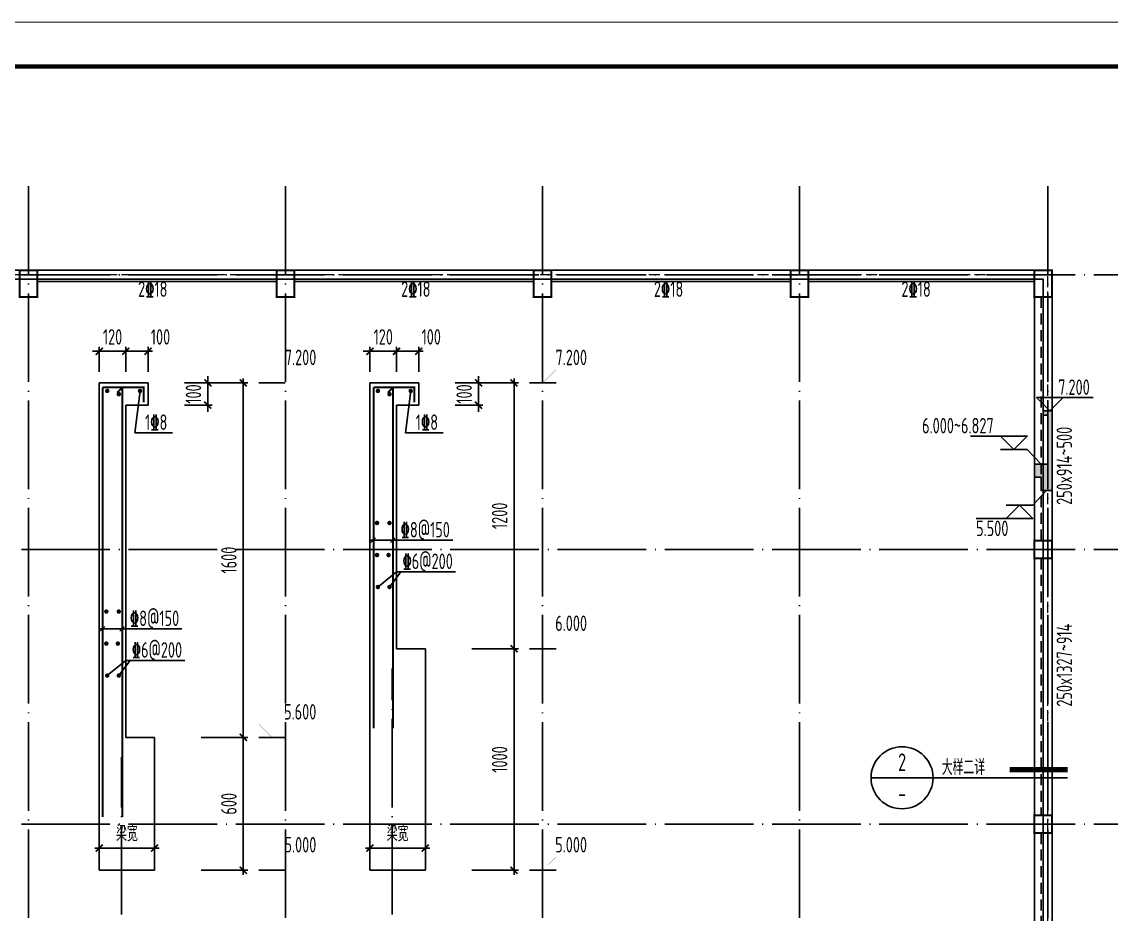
# Model space of a CAD drawing. Extents: x 287065 to 1473467, y 284802 to 344222.
# Drawn here: x 1021897 to 1046480, y 306677 to 326822 of the extents above; entities that cross this region are included whole.
import ezdxf
from ezdxf.enums import TextEntityAlignment as Align

# ---------------------------------------------------------------- set-up
doc = ezdxf.new("R2010")
doc.units = 0
doc.header["$LTSCALE"] = 1000
for name, pattern in [('3', [3.75, 2.5, -1.25]), ('DASH', [0.35, 0.25, -0.1]), ('DOTE', [2.42, 2, -0.2, 0.02, -0.2])]:
    doc.linetypes.add(name, pattern=pattern)
doc.layers.get('0').update_dxf_attribs({"linetype": 'CONTINUOUS'})
doc.layers.get('DEFPOINTS').update_dxf_attribs({"linetype": 'CONTINUOUS'})
for name, color, linetype in [('22000', 2, 'CONTINUOUS'), ('AXIS', 8, 'DOTE'), ('BEAM_CON', 4, 'CONTINUOUS'), ('COLU', 7, 'CONTINUOUS'), ('DIM', 3, 'CONTINUOUS'), ('DOTE', 8, 'DOTE'), ('FRAME', 3, 'CONTINUOUS'), ('HATCH', 8, 'CONTINUOUS'), ('roof', 30, 'CONTINUOUS'), ('S_BEAMDASH', 134, '3'), ('S_BEAMDIMLOCAL', 7, 'CONTINUOUS'), ('S_BEAMDIMLOCALVER', 7, 'CONTINUOUS'), ('TEXT', 7, 'CONTINUOUS'), ('THIN', 7, 'CONTINUOUS'), ('TK', 211, 'CONTINUOUS'), ('WALL', 6, 'CONTINUOUS'), ('支座钢筋', 1, 'CONTINUOUS')]:
    doc.layers.add(name, color=color, linetype=linetype)
doc.layers.add('rein', color=1, linetype='CONTINUOUS', lineweight=18)
doc.styles.add('TSSD_Dimension', font='tssdeng.shx', dxfattribs={"width": 0.7, "bigfont": 'hztxt.shx'})
doc.styles.add('TSSD_Label', font='tssdeng.shx', dxfattribs={"width": 0.7, "bigfont": 'aHzTXT.shx'})
doc.styles.add('TSSD_Num', font='Tssdeng.shx', dxfattribs={"width": 0.7, "bigfont": 'hztxt.shx'})
doc.styles.add('TSSD_Rein', font='tssdeng.shx', dxfattribs={"width": 0.7, "bigfont": 'hztxt.shx'})
doc.dimstyles.new('TSSD_20_100', dxfattribs={"dimtxt": 350, "dimasz": 150, "dimexe": 100, "dimexo": 250, "dimgap": 150, "dimtad": 1, "dimdec": 0, "dimlfac": 0.2, "dimzin": 0, "dimdsep": 46, "dimtxsty": 'TSSD_Dimension', "dimblk": 'ARCHTICK', "dimcen": 0, "dimdle": 100, "dimclrd": 256, "dimclre": 256, "dimclrt": 55, "dimadec": 0, "dimazin": 0, "dimtfac": 1, "dimtdec": 0, "dimtix": 1, "dimtmove": 2, "dimatfit": 3, "dimldrblk": '_tsdbk', "dimfxl": 100, "dimtolj": 1, "dimtzin": 0, "dimarcsym": 0})

# ---------------------------------------------------------------- blocks, each defined once
blk = doc.blocks.new('TK-A2+(891X420)')
at = {"layer": 'FRAME'}
for points in [[(626537, 392605, 20, 20, 0), (626537, 350605, 20, 20, 0), (715637, 350605, 20, 20, 0), (715637, 392605, 20, 20, 0)], [(629037, 391605, 100, 100, 0), (629037, 351605, 100, 100, 0), (714637, 351605, 100, 100, 0), (714637, 391605, 100, 100, 0)]]:
    blk.add_lwpolyline(points, format="xyseb", close=True, dxfattribs=at)
blk = doc.blocks.new('_ARCHTICK')
at = {"color": 0}
blk.add_lwpolyline([(-0.53, -0.53, 0.25, 0.25, 0), (0.53, 0.53, 0.5, 0.5, 0)], format="xyseb", dxfattribs=at)
blk = doc.blocks.new('*D510')
at = {"layer": 'DEFPOINTS', "color": 0}
for p in [(17990, 14235), (17990, 6235), (19190, 6235)]:
    blk.add_point(p, dxfattribs=at)
at = {"layer": 'DIM', "lineweight": -2}
for p, q in [((19190, 14335), (19190, 6135)), ((18240, 14235), (19290, 14235)), ((18240, 6235), (19290, 6235))]:
    blk.add_line(p, q, dxfattribs=at)
at = {"layer": 'DIM', "lineweight": -2, "xscale": 150, "yscale": 150, "zscale": 150}
for p, rotation in [((19190, 14235), 90), ((19190, 6235), 270)]:
    blk.add_blockref('_ARCHTICK', p, dxfattribs=dict(at, rotation=rotation))
at = {"layer": 'DIM', "color": 55, "insert": (18865, 10235), "char_height": 350, "attachment_point": 5, "rotation": 90, "style": 'TSSD_Dimension'}
blk.add_mtext('\\A1;1600', dxfattribs=at)
blk = doc.blocks.new('_tsdbk')
blk = doc.blocks.new('*D511')
at = {"layer": 'DEFPOINTS', "color": 0}
for p in [(16540, 14949), (15940, 14235), (16540, 14235)]:
    blk.add_point(p, dxfattribs=at)
at = {"layer": 'DIM', "lineweight": -2}
for p, q in [((15940, 14485), (15940, 15049)), ((16540, 14485), (16540, 15049)), ((15940, 14949), (15790, 14949)), ((15940, 14949), (16540, 14949)), ((16540, 14949), (16690, 14949))]:
    blk.add_line(p, q, dxfattribs=at)
at = {"layer": 'DIM', "lineweight": -2, "xscale": 150, "yscale": 150, "zscale": 150}
blk.add_blockref('_ARCHTICK', (15940, 14949), dxfattribs=at)
at = {"layer": 'DIM', "lineweight": -2, "xscale": 150, "yscale": 150, "zscale": 150, "rotation": 180}
blk.add_blockref('_ARCHTICK', (16540, 14949), dxfattribs=at)
at = {"layer": 'DIM', "color": 55, "insert": (16240, 15274), "char_height": 350, "attachment_point": 5, "style": 'TSSD_Dimension'}
blk.add_mtext('\\A1;120', dxfattribs=at)
blk = doc.blocks.new('*D512')
at = {"layer": 'DEFPOINTS', "color": 0}
for p in [(16540, 14949), (16540, 14235), (17040, 14235)]:
    blk.add_point(p, dxfattribs=at)
at = {"layer": 'DIM', "lineweight": -2}
for p, q in [((16540, 14485), (16540, 15049)), ((17040, 14485), (17040, 15049)), ((17140, 14949), (16440, 14949))]:
    blk.add_line(p, q, dxfattribs=at)
at = {"layer": 'DIM', "lineweight": -2, "xscale": 150, "yscale": 150, "zscale": 150, "rotation": 180}
blk.add_blockref('_ARCHTICK', (16540, 14949), dxfattribs=at)
at = {"layer": 'DIM', "lineweight": -2, "xscale": 150, "yscale": 150, "zscale": 150}
blk.add_blockref('_ARCHTICK', (17040, 14949), dxfattribs=at)
at = {"layer": 'DIM', "color": 55, "insert": (17322, 15274), "char_height": 350, "attachment_point": 5, "style": 'TSSD_Dimension'}
blk.add_mtext('\\A1;100', dxfattribs=at)
blk = doc.blocks.new('*D513')
at = {"layer": 'DEFPOINTS', "color": 0}
for p in [(15940, 4734), (17190, 4735), (17190, 3735)]:
    blk.add_point(p, dxfattribs=at)
at = {"layer": 'DIM', "lineweight": -2}
for p, q in [((15940, 4484), (15940, 3635)), ((17190, 4485), (17190, 3635)), ((15840, 3735), (17290, 3735))]:
    blk.add_line(p, q, dxfattribs=at)
at = {"layer": 'DIM', "lineweight": -2, "xscale": 150, "yscale": 150, "zscale": 150, "rotation": 180}
blk.add_blockref('_ARCHTICK', (15940, 3735), dxfattribs=at)
at = {"layer": 'DIM', "lineweight": -2, "xscale": 150, "yscale": 150, "zscale": 150}
blk.add_blockref('_ARCHTICK', (17190, 3735), dxfattribs=at)
at = {"layer": 'DIM', "color": 55, "insert": (16565, 4060), "char_height": 350, "attachment_point": 5, "style": 'TSSD_Dimension'}
blk.add_mtext('\\A1;梁宽', dxfattribs=at)
blk = doc.blocks.new('*D514')
at = {"layer": 'DEFPOINTS', "color": 0}
for p in [(17615, 14235), (17615, 13735), (18390, 13735)]:
    blk.add_point(p, dxfattribs=at)
at = {"layer": 'DIM', "lineweight": -2}
for p, q in [((18390, 14235), (18390, 14385)), ((17865, 14235), (18490, 14235)), ((18390, 14235), (18390, 13735)), ((17865, 13735), (18490, 13735)), ((18390, 13735), (18390, 13585))]:
    blk.add_line(p, q, dxfattribs=at)
at = {"layer": 'DIM', "lineweight": -2, "xscale": 150, "yscale": 150, "zscale": 150}
for p, rotation in [((18390, 14235), 270), ((18390, 13735), 90)]:
    blk.add_blockref('_ARCHTICK', p, dxfattribs=dict(at, rotation=rotation))
at = {"layer": 'DIM', "color": 55, "insert": (18065, 13985), "char_height": 350, "attachment_point": 5, "rotation": 90, "style": 'TSSD_Dimension'}
blk.add_mtext('\\A1;100', dxfattribs=at)
blk = doc.blocks.new('*D515')
at = {"layer": 'DEFPOINTS', "color": 0}
for p in [(17990, 6235), (17990, 3235), (19190, 3235)]:
    blk.add_point(p, dxfattribs=at)
at = {"layer": 'DIM', "lineweight": -2}
for p, q in [((18240, 6235), (19290, 6235)), ((19190, 6335), (19190, 3135)), ((18240, 3235), (19290, 3235))]:
    blk.add_line(p, q, dxfattribs=at)
at = {"layer": 'DIM', "lineweight": -2, "xscale": 150, "yscale": 150, "zscale": 150}
for p, rotation in [((19190, 6235), 90), ((19190, 3235), 270)]:
    blk.add_blockref('_ARCHTICK', p, dxfattribs=dict(at, rotation=rotation))
at = {"layer": 'DIM', "color": 55, "insert": (18865, 4735), "char_height": 350, "attachment_point": 5, "rotation": 90, "style": 'TSSD_Dimension'}
blk.add_mtext('\\A1;600', dxfattribs=at)
blk = doc.blocks.new('*D516')
at = {"layer": 'DEFPOINTS', "color": 0}
for p in [(24098, 14235), (24098, 8235), (25299, 8235)]:
    blk.add_point(p, dxfattribs=at)
at = {"layer": 'DIM', "lineweight": -2}
for p, q in [((25299, 14335), (25299, 8135)), ((24348, 14235), (25399, 14235)), ((24348, 8235), (25399, 8235))]:
    blk.add_line(p, q, dxfattribs=at)
at = {"layer": 'DIM', "lineweight": -2, "xscale": 150, "yscale": 150, "zscale": 150}
for p, rotation in [((25299, 14235), 90), ((25299, 8235), 270)]:
    blk.add_blockref('_ARCHTICK', p, dxfattribs=dict(at, rotation=rotation))
at = {"layer": 'DIM', "color": 55, "insert": (24974, 11235), "char_height": 350, "attachment_point": 5, "rotation": 90, "style": 'TSSD_Dimension'}
blk.add_mtext('\\A1;1200', dxfattribs=at)
blk = doc.blocks.new('*D517')
at = {"layer": 'DEFPOINTS', "color": 0}
for p in [(22648, 14949), (22048, 14235), (22648, 14235)]:
    blk.add_point(p, dxfattribs=at)
at = {"layer": 'DIM', "lineweight": -2}
for p, q in [((22048, 14485), (22048, 15049)), ((22648, 14485), (22648, 15049)), ((22048, 14949), (21898, 14949)), ((22048, 14949), (22648, 14949)), ((22648, 14949), (22798, 14949))]:
    blk.add_line(p, q, dxfattribs=at)
at = {"layer": 'DIM', "lineweight": -2, "xscale": 150, "yscale": 150, "zscale": 150}
blk.add_blockref('_ARCHTICK', (22048, 14949), dxfattribs=at)
at = {"layer": 'DIM', "lineweight": -2, "xscale": 150, "yscale": 150, "zscale": 150, "rotation": 180}
blk.add_blockref('_ARCHTICK', (22648, 14949), dxfattribs=at)
at = {"layer": 'DIM', "color": 55, "insert": (22348, 15274), "char_height": 350, "attachment_point": 5, "style": 'TSSD_Dimension'}
blk.add_mtext('\\A1;120', dxfattribs=at)
blk = doc.blocks.new('*D518')
at = {"layer": 'DEFPOINTS', "color": 0}
for p in [(22648, 14949), (22648, 14235), (23148, 14235)]:
    blk.add_point(p, dxfattribs=at)
at = {"layer": 'DIM', "lineweight": -2}
for p, q in [((22648, 14485), (22648, 15049)), ((23148, 14485), (23148, 15049)), ((23248, 14949), (22548, 14949))]:
    blk.add_line(p, q, dxfattribs=at)
at = {"layer": 'DIM', "lineweight": -2, "xscale": 150, "yscale": 150, "zscale": 150, "rotation": 180}
blk.add_blockref('_ARCHTICK', (22648, 14949), dxfattribs=at)
at = {"layer": 'DIM', "lineweight": -2, "xscale": 150, "yscale": 150, "zscale": 150}
blk.add_blockref('_ARCHTICK', (23148, 14949), dxfattribs=at)
at = {"layer": 'DIM', "color": 55, "insert": (23431, 15274), "char_height": 350, "attachment_point": 5, "style": 'TSSD_Dimension'}
blk.add_mtext('\\A1;100', dxfattribs=at)
blk = doc.blocks.new('*D519')
at = {"layer": 'DEFPOINTS', "color": 0}
for p in [(22048, 4734), (23298, 4735), (23298, 3735)]:
    blk.add_point(p, dxfattribs=at)
at = {"layer": 'DIM', "lineweight": -2}
for p, q in [((22048, 4484), (22048, 3635)), ((23298, 4485), (23298, 3635)), ((21948, 3735), (23398, 3735))]:
    blk.add_line(p, q, dxfattribs=at)
at = {"layer": 'DIM', "lineweight": -2, "xscale": 150, "yscale": 150, "zscale": 150, "rotation": 180}
blk.add_blockref('_ARCHTICK', (22048, 3735), dxfattribs=at)
at = {"layer": 'DIM', "lineweight": -2, "xscale": 150, "yscale": 150, "zscale": 150}
blk.add_blockref('_ARCHTICK', (23298, 3735), dxfattribs=at)
at = {"layer": 'DIM', "color": 55, "insert": (22673, 4060), "char_height": 350, "attachment_point": 5, "style": 'TSSD_Dimension'}
blk.add_mtext('\\A1;梁宽', dxfattribs=at)
blk = doc.blocks.new('*D520')
at = {"layer": 'DEFPOINTS', "color": 0}
for p in [(23723, 14235), (23723, 13735), (24499, 13735)]:
    blk.add_point(p, dxfattribs=at)
at = {"layer": 'DIM', "lineweight": -2}
for p, q in [((24499, 14235), (24499, 14385)), ((23973, 14235), (24599, 14235)), ((24499, 14235), (24499, 13735)), ((23973, 13735), (24599, 13735)), ((24499, 13735), (24499, 13585))]:
    blk.add_line(p, q, dxfattribs=at)
at = {"layer": 'DIM', "lineweight": -2, "xscale": 150, "yscale": 150, "zscale": 150}
for p, rotation in [((24499, 14235), 270), ((24499, 13735), 90)]:
    blk.add_blockref('_ARCHTICK', p, dxfattribs=dict(at, rotation=rotation))
at = {"layer": 'DIM', "color": 55, "insert": (24174, 13985), "char_height": 350, "attachment_point": 5, "rotation": 90, "style": 'TSSD_Dimension'}
blk.add_mtext('\\A1;100', dxfattribs=at)
blk = doc.blocks.new('*D521')
at = {"layer": 'DEFPOINTS', "color": 0}
for p in [(24098, 8235), (24098, 3235), (25299, 3235)]:
    blk.add_point(p, dxfattribs=at)
at = {"layer": 'DIM', "lineweight": -2}
for p, q in [((24348, 8235), (25399, 8235)), ((25299, 8335), (25299, 3135)), ((24348, 3235), (25399, 3235))]:
    blk.add_line(p, q, dxfattribs=at)
at = {"layer": 'DIM', "lineweight": -2, "xscale": 150, "yscale": 150, "zscale": 150}
for p, rotation in [((25299, 8235), 90), ((25299, 3235), 270)]:
    blk.add_blockref('_ARCHTICK', p, dxfattribs=dict(at, rotation=rotation))
at = {"layer": 'DIM', "color": 55, "insert": (24974, 5735), "char_height": 350, "attachment_point": 5, "rotation": 90, "style": 'TSSD_Dimension'}
blk.add_mtext('\\A1;1000', dxfattribs=at)
blk = doc.blocks.new('ts_idx')
at = {"color": 0, "linetype": 'ByBlock', "lineweight": -2}
blk.add_line((-0.5, 0), (0.5, 0), dxfattribs=at)
blk.add_circle((0, 0), 0.5, dxfattribs=at)
at = {"color": 0, "linetype": 'ByBlock', "lineweight": -2, "style": 'TSSD_Num', "width": 0.7}
for tag, p in [('1', (0, 0.25)), ('A', (0, -0.25))]:
    blk.add_attdef(tag, text='', height=0.286, dxfattribs=at).set_placement(p, align=Align.MIDDLE_CENTER)
blk = doc.blocks.new('A$C35B631FC')
at = {"layer": 'DOTE', "linetype": 'DOTE'}
for points in [[(22548.4, 2234.5), (22548.4, 7791)], [(16440, 2234.5), (16440, 5791)]]:
    blk.add_lwpolyline(points, dxfattribs=at)
at = {"layer": 'rein', "const_width": 50}
for points in [[(16145.4, 14054.4, -1), (16095.4, 14054.4, -1)], [(16405.4, 13980.4, -1), (16355.4, 13980.4, -1)], [(16834.5, 14054.4, 1), (16884.5, 14054.4, 1)], [(22253.8, 14054.4, -1), (22203.8, 14054.4, -1)], [(22513.8, 13980.4, -1), (22463.8, 13980.4, -1)], [(22942.9, 14054.4, 1), (22992.9, 14054.4, 1)], [(22182.9, 11073.7, 1), (22232.9, 11073.7, 1)], [(22513.8, 11073.7, -1), (22463.8, 11073.7, -1)], [(22182.9, 10350.3, 1), (22232.9, 10350.3, 1)], [(22493.8, 10350.3, -1), (22443.8, 10350.3, -1)], [(22202.9, 9628.1, 1), (22252.9, 9628.1, 1)], [(22513.8, 9628.1, -1), (22463.8, 9628.1, -1)], [(16074.5, 9073.7, 1), (16124.5, 9073.7, 1)], [(16405.4, 9073.7, -1), (16355.4, 9073.7, -1)], [(16074.5, 8350.3, 1), (16124.5, 8350.3, 1)], [(16385.4, 8350.3, -1), (16335.4, 8350.3, -1)], [(16094.5, 7628.1, 1), (16144.5, 7628.1, 1)], [(16405.4, 7628.1, -1), (16355.4, 7628.1, -1)]]:
    blk.add_lwpolyline(points, format="xyb", close=True, dxfattribs=at)
at = {"layer": 'TEXT', "linetype": 'ByBlock'}
for p, q in [((16859.5, 14054.4), (16745.4, 13110.8)), ((22967.9, 14054.4), (22853.8, 13110.8)), ((16745.4, 13110.8), (17591.1, 13110.8)), ((22853.8, 13110.8), (23699.5, 13110.8)), ((23915.2, 10684.5), (22065.3, 10684.5)), ((22227.9, 9628.1), (22646.6, 9970.7)), ((22746.6, 9970.7), (22488.8, 9628.1)), ((22646.6, 9970.7), (23978.9, 9970.7)), ((17806.8, 8684.5), (15956.9, 8684.5)), ((16119.5, 7628.1), (16538.2, 7970.7)), ((16638.2, 7970.7), (16380.4, 7628.1)), ((16538.2, 7970.7), (17870.5, 7970.7))]:
    blk.add_line(p, q, dxfattribs=at)
at = {"layer": 'THIN'}
for p, q in [((19538.5, 14234.6), (20138.5, 14234.6)), ((25646.9, 14234.6), (26246.9, 14234.6)), ((25646.9, 8234.6), (26246.9, 8234.6)), ((19538.5, 6234.6), (20138.5, 6234.6)), ((19538.5, 3234.6), (20138.5, 3234.6)), ((25646.9, 3234.6), (26246.9, 3234.6))]:
    blk.add_line(p, q, dxfattribs=at)
at = {"layer": 'THIN', "const_width": 0.45}
for points in [[(20838.3, 14534.6), (19538.5, 14534.6), (19838.5, 14234.6), (20138.5, 14534.6)], [(26946.7, 14534.6), (25646.9, 14534.6), (25946.9, 14234.6), (26246.9, 14534.6)], [(26946.7, 8534.6), (25646.9, 8534.6), (25946.9, 8234.6), (26246.9, 8534.6)], [(20838.3, 6534.6), (19538.5, 6534.6), (19838.5, 6234.6), (20138.5, 6534.6)], [(20838.3, 3534.6), (19538.5, 3534.6), (19838.5, 3234.6), (20138.5, 3534.6)], [(26946.7, 3534.6), (25646.9, 3534.6), (25946.9, 3234.6), (26246.9, 3534.6)]]:
    blk.add_lwpolyline(points, dxfattribs=at)
at = {"layer": 'WALL'}
for p, q in [((22648.4, 8234.6), (23298.4, 8234.6)), ((16540, 6234.6), (17190, 6234.6)), ((15940, 3234.6), (17190, 3234.6)), ((22048.4, 3234.6), (23298.4, 3234.6))]:
    blk.add_line(p, q, dxfattribs=at)
for points in [[(15940, 3234.6), (15940, 14234.6)], [(15940, 14234.6), (17040, 14234.6), (17040, 13734.6), (16540, 13734.6)], [(22048.4, 3234.6), (22048.4, 14234.6)], [(22048.4, 14234.6), (23148.4, 14234.6), (23148.4, 13734.6), (22648.4, 13734.6)], [(16540, 6234.6), (16540, 13734.6)], [(22648.4, 8234.6), (22648.4, 13734.6)], [(23298.4, 3234.6), (23298.4, 8234.6)], [(17190, 3234.6), (17190, 6234.6)]]:
    blk.add_lwpolyline(points, dxfattribs=at)
at = {"layer": '支座钢筋', "const_width": 45}
for points in [[(16939.6, 13794.8), (16939.6, 14134.8), (16020, 14134.8)], [(16020, 4434.6), (16020, 14134.8)], [(16462.1, 14134.8), (16342.5, 14014.8)], [(16460.3, 4434.6), (16460.3, 14133)], [(23048, 13794.8), (23048, 14134.8), (22128.4, 14134.8)], [(22128.4, 6434.6), (22128.4, 14134.8)], [(22570.6, 14134.8), (22450.9, 14014.8)], [(22568.7, 6434.6), (22568.7, 14133)]]:
    blk.add_lwpolyline(points, dxfattribs=at)
at = {"layer": '22000', "xscale": 100, "yscale": 100, "zscale": 100}
for p in [(22122.1, 10684.5), (22563.5, 10684.5), (16013.7, 8684.5), (16455.1, 8684.5)]:
    blk.add_blockref('_ARCHTICK', p, dxfattribs=at)
at = {"layer": 'TEXT', "linetype": 'ByBlock', "style": 'TSSD_Rein', "width": 0.7}
for s, p in [('1%%1328', (16973.5, 13173.7)), ('1%%1328', (23081.9, 13173.7)), ('%%1328@150', (22740.5, 10747.3)), ('\x846@200', (22781.6, 10033.5)), ('%%1328@150', (16632.1, 8747.3)), ('\x846@200', (16673.2, 8033.5))]:
    blk.add_text(s, height=350, dxfattribs=at).set_placement(p)
at = {"layer": 'THIN', "style": 'TSSD_Rein', "width": 0.7}
for s, p in [('7.200', (20838.3, 14635.9)), ('7.200', (26946.7, 14635.9)), ('6.000', (26946.7, 8635.9)), ('5.600', (20838.3, 6635.9)), ('5.000', (20838.3, 3635.9)), ('5.000', (26946.7, 3635.9))]:
    blk.add_text(s, height=350, dxfattribs=at).set_placement(p, align=Align.RIGHT)
at = {"layer": 'DIM'}
for base, p1, p2, picture, middle in [((16540, 14949.5), (15940, 14234.6), (16540, 14234.6), '*D511', (16240, 15274.5)), ((22648.4, 14949.5), (22048.4, 14234.6), (22648.4, 14234.6), '*D517', (22348.4, 15274.5))]:
    dim = blk.add_linear_dim(base=base, p1=p1, p2=p2, dimstyle='TSSD_20_100', dxfattribs=at)
    dim.commit()
    dim.dimension.update_dxf_attribs({"geometry": picture, "text_midpoint": middle})
for base, p1, p2, picture, middle in [((16540, 14949.5), (17040, 14234.6), (16540, 14234.6), '*D512', (17322.2, 15274.5)), ((22648.4, 14949.5), (23148.4, 14234.6), (22648.4, 14234.6), '*D518', (23430.6, 15274.5))]:
    dim = blk.add_linear_dim(base=base, p1=p1, p2=p2, angle=180, dimstyle='TSSD_20_100', dxfattribs=at)
    dim.commit()
    dim.dimension.update_dxf_attribs({"geometry": picture, "text_midpoint": middle, "dimtype": 128})
for base, p1, p2, picture, middle in [((18390.3, 13734.6), (17615, 14234.6), (17615, 13734.6), '*D514', (18065.3, 13984.6)), ((19190.3, 6234.6), (17990, 14234.6), (17990, 6234.6), '*D510', (18865.3, 10234.6)), ((24498.7, 13734.6), (23723.4, 14234.6), (23723.4, 13734.6), '*D520', (24173.7, 13984.6)), ((25298.7, 8234.6), (24098.4, 14234.6), (24098.4, 8234.6), '*D516', (24973.7, 11234.6)), ((25298.7, 3234.6), (24098.4, 8234.6), (24098.4, 3234.6), '*D521', (24973.7, 5734.6)), ((19190.3, 3234.6), (17990, 6234.6), (17990, 3234.6), '*D515', (18865.3, 4734.6))]:
    dim = blk.add_linear_dim(base=base, p1=p1, p2=p2, angle=90, dimstyle='TSSD_20_100', dxfattribs=at)
    dim.commit()
    dim.dimension.update_dxf_attribs({"geometry": picture, "text_midpoint": middle})
for base, p1, p2, picture, middle in [((17190, 3734.6), (15940, 4734.3), (17190, 4734.6), '*D513', (16565, 4059.6)), ((23298.4, 3734.6), (22048.4, 4734.3), (23298.4, 4734.6), '*D519', (22673.4, 4059.6))]:
    dim = blk.add_linear_dim(base=base, p1=p1, p2=p2, text='梁宽', dimstyle='TSSD_20_100', dxfattribs=at)
    dim.commit()
    dim.dimension.update_dxf_attribs({"geometry": picture, "text_midpoint": middle})

msp = doc.modelspace()

# ---------------------------------------------------------------- hatches: boundary and pattern name
at = {"layer": 'HATCH'}
msp.add_hatch(color=256, dxfattribs=at).paths.add_polyline_path([(1044896.971, 316239.046), (1044896.971, 316539.046), (1044746.971, 316539.046), (1044746.971, 316839.046), (1045046.971, 316839.046), (1045046.971, 317939.046), (1044946.971, 317939.046), (1044946.971, 318039.046), (1045146.971, 318039.046), (1045146.971, 316239.046)])

# ---------------------------------------------------------------- linework, layer by layer
at = {"layer": 'AXIS'}
for p, q in [((1022046.971, 323111.708), (1022046.971, 294311.708)), ((1027846.971, 323111.708), (1027846.971, 294311.708)), ((1033646.971, 323111.708), (1033646.971, 294311.708)), ((1039446.971, 323111.708), (1039446.971, 294311.708)), ((1045046.971, 323111.708), (1045046.971, 294311.708)), ((980746.971, 321111.708), (1047046.971, 321111.708)), ((980746.971, 314911.708), (1047046.971, 314911.708)), ((980746.971, 308711.708), (1047046.971, 308711.708))]:
    msp.add_line(p, q, dxfattribs=at)
at = {"layer": 'BEAM_CON'}
for p, q in [((1022246.971, 321211.708), (1027646.971, 321211.708)), ((1028046.971, 321211.708), (1033446.971, 321211.708)), ((1033846.971, 321211.708), (1039246.971, 321211.708)), ((1039646.971, 321211.708), (1044746.971, 321211.708)), ((1022246.971, 320961.708), (1027646.971, 320961.708)), ((1028046.971, 320961.708), (1033446.971, 320961.708)), ((1033846.971, 320961.708), (1039246.971, 320961.708)), ((1039646.971, 320961.708), (1044746.971, 320961.708)), ((1045146.971, 320611.708), (1045146.971, 315111.708)), ((1045146.971, 314711.708), (1045146.971, 308911.708)), ((1045146.971, 308511.708), (1045146.971, 302311.708))]:
    msp.add_line(p, q, dxfattribs=at)
at = {"layer": 'COLU', "ltscale": 0.01, "const_width": 45}
for points in [[(1022246.971, 321211.708), (1022246.971, 320611.708), (1021846.971, 320611.708), (1021846.971, 321211.708)], [(1028046.971, 321211.708), (1028046.971, 320611.708), (1027646.971, 320611.708), (1027646.971, 321211.708)], [(1033846.971, 321211.708), (1033846.971, 320611.708), (1033446.971, 320611.708), (1033446.971, 321211.708)], [(1039646.971, 321211.708), (1039646.971, 320611.708), (1039246.971, 320611.708), (1039246.971, 321211.708)], [(1045146.971, 321211.708), (1045146.971, 320611.708), (1044746.971, 320611.708), (1044746.971, 321211.708)], [(1045146.971, 314711.708), (1045146.971, 315111.708), (1044746.971, 315111.708), (1044746.971, 314711.708)], [(1045146.971, 308511.708), (1045146.971, 308911.708), (1044746.971, 308911.708), (1044746.971, 308511.708)]]:
    msp.add_lwpolyline(points, close=True, dxfattribs=at)
at = {"layer": 'roof'}
msp.add_line((1044746.971, 320961.708), (1044746.971, 296811.708), dxfattribs=at)
for points in [[(982646.971, 296211.708), (1045146.971, 296211.708), (1045146.971, 321211.708), (982646.971, 321211.708)], [(982846.971, 296431.708), (1044946.971, 296431.708), (1044946.971, 321011.708), (982846.971, 321011.708)]]:
    msp.add_lwpolyline(points, close=True, dxfattribs=at)
at = {"layer": 'roof', "linetype": 'DASH', "lineweight": 13}
msp.add_lwpolyline([(988346.971, 310311.709), (988346.971, 321111.708), (982746.971, 321111.708), (982746.971, 296331.708), (1045046.971, 296331.708), (1045046.971, 321111.708), (988446.971, 321111.708), (988446.971, 310311.709)], dxfattribs=at)
at = {"layer": 'roof'}
msp.add_lwpolyline([(1044896.971, 316239.046), (1044896.971, 316539.046), (1044746.971, 316539.046), (1044746.971, 316839.046), (1045046.971, 316839.046), (1045046.971, 317939.046), (1044946.971, 317939.046), (1044946.971, 318039.046), (1045146.971, 318039.046), (1045146.971, 316239.046), (1044896.971, 316239.046)], dxfattribs=at)
at = {"layer": 'S_BEAMDASH', "ltscale": 0.1}
for p, q in [((1044896.971, 320611.708), (1044896.971, 315111.708)), ((1044896.971, 314711.708), (1044896.971, 308911.708)), ((1044896.971, 308511.708), (1044896.971, 302311.708))]:
    msp.add_line(p, q, dxfattribs=at)
at = {"layer": 'THIN'}
msp.add_line((1045495.658, 309756.803), (1041060.348, 309756.803), dxfattribs=at)
for points in [[(1046075.433, 318339.046), (1044796.971, 318339.046), (1045096.971, 318039.046), (1045396.971, 318339.046)], [(1043305.58, 317470.153), (1044584.041, 317470.153), (1044284.041, 317170.153), (1043984.041, 317470.153)], [(1044896.971, 316839.046), (1044584.041, 317170.153), (1043984.041, 317170.153)], [(1045021.971, 316239.046), (1044709.041, 315907.939), (1044109.041, 315907.939)], [(1043430.58, 315607.939), (1044709.041, 315607.939), (1044409.041, 315907.939), (1044109.041, 315607.939)]]:
    msp.add_lwpolyline(points, dxfattribs=at)
at = {"layer": 'THIN', "const_width": 120}
msp.add_lwpolyline([(1045495.658, 309936.803), (1044187.515, 309936.803)], dxfattribs=at)

# ---------------------------------------------------------------- block references
msp.add_blockref('A$C35B631FC', (1007705.166, 304434.582))
at = {"layer": 'THIN'}
ref = msp.add_blockref('ts_idx', (1041760.348, 309756.803), dxfattribs=dict(at, xscale=-1400, yscale=1400, zscale=1400))
ref.add_attrib('1', '2', dxfattribs={"height": 400, "style": 'TSSD_Num', "width": 0.7}).set_placement((1041760.348, 310106.803), align=Align.MIDDLE_CENTER)
ref.add_attrib('10', '-', dxfattribs={"height": 400, "style": 'TSSD_Num', "width": 0.7}).set_placement((1041760.348, 309406.803), align=Align.MIDDLE_CENTER)
at = {"layer": 'TK'}
msp.add_blockref('TK-A2+(891X420)', (346710, -65793.134), dxfattribs=at)

# ---------------------------------------------------------------- texts
at = {"layer": 'S_BEAMDIMLOCAL', "style": 'TSSD_Rein', "width": 0.7}
for p in [(1024852.642, 320961.658), (1030787.708, 320961.658), (1036492.279, 320961.658), (1042077.127, 320961.658)]:
    msp.add_text('2%%13218', height=350, dxfattribs=at).set_placement(p, align=Align.TOP_CENTER)
at = {"layer": 'S_BEAMDIMLOCALVER', "style": 'TSSD_Rein', "width": 0.7}
for s, p in [('250x914~500', (1045247.021, 316798.21)), ('250x1327~914', (1045247.021, 312299.843))]:
    msp.add_text(s, height=349.99999, rotation=89.9999985, dxfattribs=at).set_placement(p, align=Align.TOP_CENTER)
at = {"layer": 'TEXT', "linetype": 'ByBlock', "style": 'TSSD_Rein', "width": 0.7}
msp.add_text('大样二详', height=350, dxfattribs=at).set_placement((1042655.479, 309816.803))
at = {"layer": 'THIN', "style": 'TSSD_Label', "width": 0.7}
for s, p in [('7.200', (1045283.894, 318399.046)), ('6.000~6.827', (1042212.503, 317530.153)), ('5.500', (1043430.58, 315211.401))]:
    msp.add_text(s, height=350, dxfattribs=at).set_placement(p)

doc.saveas('drawing.dxf')
